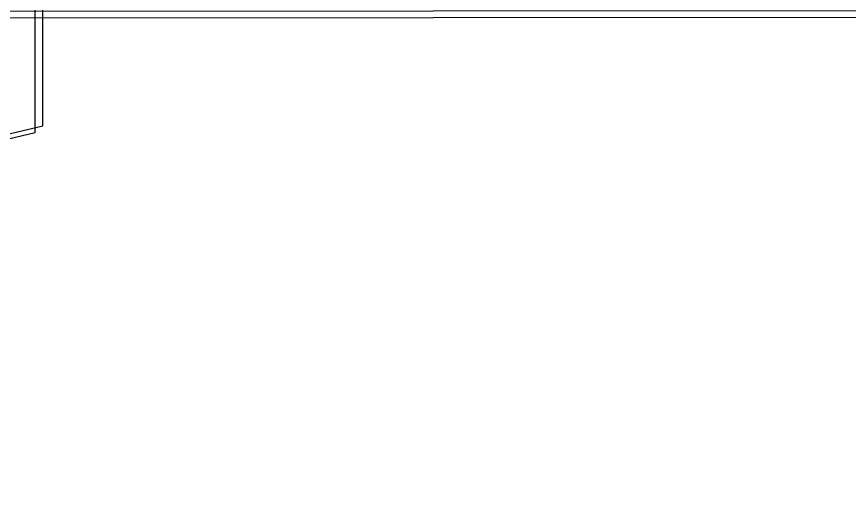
# Model space of a CAD drawing. Header units: inches. Extents: x 4821 to 127877, y 58012 to 433683.
# Drawn here: x 32057.2 to 32434.3, y 80180 to 80401.4 of the extents above; entities that cross this region are included whole.
import ezdxf

# ---------------------------------------------------------------- set-up
doc = ezdxf.new("R2010")
doc.units = ezdxf.units.IN
doc.header["$MEASUREMENT"] = 0
for name, color, linetype in [('A-GLAZ', 132, 'Continuous'), ('A-WAL-CMU', 7, 'Continuous'), ('A-WIN', 141, 'Continuous')]:
    doc.layers.add(name, color=color, linetype=linetype)

# ---------------------------------------------------------------- blocks, each defined once
blk = doc.blocks.new('CURTT')
at = {"layer": 'A-GLAZ', "extrusion": (1.56101e-06, 5.69003e-07, 1)}
for p, q in [((906977.52, -1520222.77, 1.15), (906977.52, -1520477.07, 1.15)), ((905511.46, -1520273.69, 0), (907611.94, -1520275.19, 0))]:
    blk.add_line(p, q, dxfattribs=at)
at = {"layer": 'A-GLAZ', "extrusion": (1.56101e-06, 5.69003e-07, 1), "elevation": -0.6}
blk.add_lwpolyline([(905527.79, -1520222.76), (906264.95, -1520053.8), (906977.52, -1520222.77)], dxfattribs=at)
blk = doc.blocks.new('FIRST SLAB EDGE')
at = {"layer": 'A-WIN', "xscale": -1, "rotation": 180}
blk.add_blockref('CURTT', (238156.09, -3250713.17, -1.15), dxfattribs=at)

msp = doc.modelspace()

# ---------------------------------------------------------------- block references
at = {"layer": 'A-WAL-CMU'}
for p in [(-1113064.6, 1810842.37, 0), (-1113068, 1810839.38, 0)]:
    msp.add_blockref('FIRST SLAB EDGE', p, dxfattribs=at)

doc.saveas('drawing.dxf')
